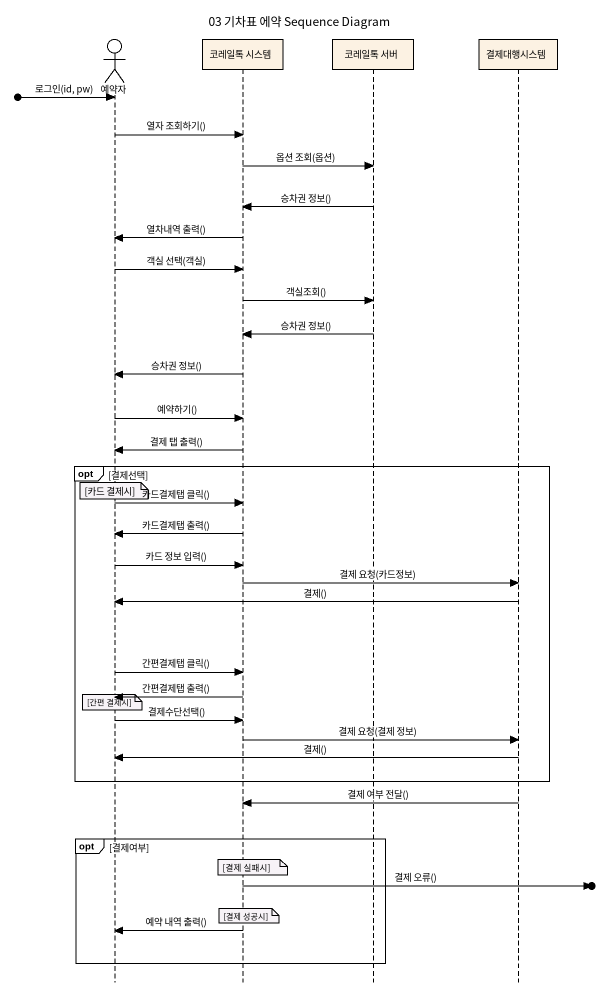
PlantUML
@startuml
title 03 기차표 에약 Sequence Diagram
hide footbox
actor 예약자
participant "코레일톡 시스템" as 코레일톡_시스템
participant "코레일톡 서버" as 코레일톡_서버
participant 결제대행시스템

[o-> 예약자 : 로그인(id, pw)
예약자 -> 코레일톡_시스템 : 열자 조회하기()
코레일톡_시스템 -> 코레일톡_서버 : 옵션 조회(옵션)
코레일톡_서버 -> 코레일톡_시스템 : 승차권 정보()
코레일톡_시스템 -> 예약자 : 열차내역 출력()
예약자 -> 코레일톡_시스템 : 객실 선택(객실)
코레일톡_시스템 -> 코레일톡_서버 : 객실조회()
코레일톡_서버 -> 코레일톡_시스템 : 승차권 정보()
코레일톡_시스템 -> 예약자 : 승차권 정보()
예약자 -> 코레일톡_시스템 : 예약하기()
코레일톡_시스템 -> 예약자 : 결제 탭 출력()
opt 결제선택
  note over 예약자 : [카드 결제시]
  예약자 -> 코레일톡_시스템 : 카드결제탭 클릭()
  코레일톡_시스템 -> 예약자 : 카드결제탭 출력()
  예약자 -> 코레일톡_시스템 : 카드 정보 입력()
  코레일톡_시스템 -> 결제대행시스템 : 결제 요청(카드정보)
  결제대행시스템 -> 예약자 : 결제()
  예약자 -> 코레일톡_시스템 : 간편결제탭 클릭()
  코레일톡_시스템 -> 예약자 : 간편결제탭 출력()
  note over 예약자 : [간편 결제시]
  예약자 -> 코레일톡_시스템 : 결제수단선택()
  코레일톡_시스템 -> 결제대행시스템 : 결제 요청(결제 정보)
  결제대행시스템 -> 예약자 : 결제()
end
결제대행시스템 -> 코레일톡_시스템 : 결제 여부 전달()
opt 결제여부
  note over 코레일톡_시스템 : [결제 실패시]
  코레일톡_시스템 ->o] : 결제 오류()
  note over 코레일톡_시스템 : [결제 성공시]
  코레일톡_시스템 -> 예약자 : 예약 내역 출력()
end
@enduml
